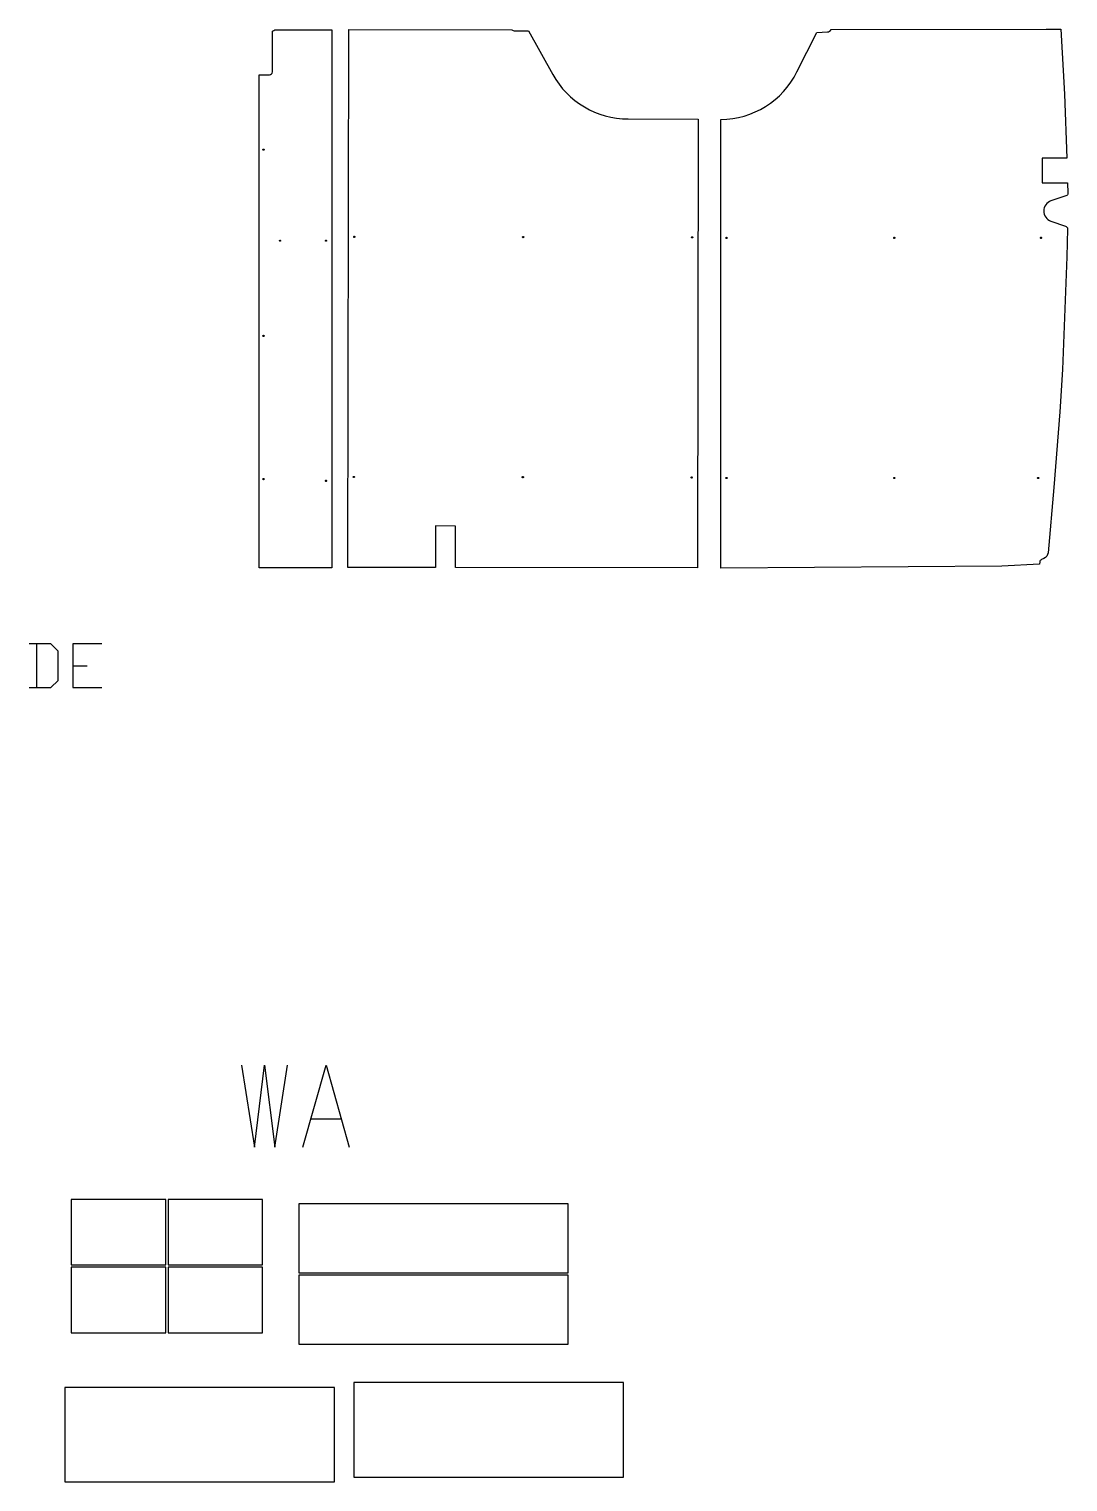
# Model space of a CAD drawing. Extents: x 123 to 9383, y -9826 to -282.
# Drawn here: x 4746 to 8370, y -9826 to -4754 of the extents above; entities that cross this region are included whole.
import ezdxf

# ---------------------------------------------------------------- set-up
doc = ezdxf.new("R2010")
doc.units = 0
doc.layers.add('Default Layer', color=1, linetype='CONTINUOUS')
doc.layers.add('Default_Layer', color=1, linetype='CONTINUOUS')

msp = doc.modelspace()

# ---------------------------------------------------------------- linework, layer by layer
at = {"layer": 'Default Layer'}
for points in [[(5801.8, -4757.4), (5801.8, -6635.4), (5548.8, -6635.4), (5548.8, -4914.1), (5584.5, -4914.1, 0.203001), (5591.8, -4911.3, 0.203001), (5594.8, -4904.1), (5594.8, -4761.4), (5597, -4760.6, 0.055373), (5602.9, -4757.4), (5801.8, -4757.4)], [(7077.4, -6634.7), (6233.4, -6634), (6233.7, -6489.1), (6163.7, -6489), (6163.4, -6634), (5858.4, -6633.7), (5861.5, -4755.7), (6430.6, -4756.7, 0.189103), (6440.8, -4760.7), (6488.2, -4760.8), (6572.7, -4912.9, 0.272002), (6836.3, -5068.3), (7080, -5068.7), (7077.4, -6634.7)], [(8286.7, -6602.2), (8277.8, -6606.4, 0.26436), (8272.1, -6614.5), (8271.4, -6622.2), (8139.2, -6629.3), (7159.2, -6636.4), (7159.2, -5070.4, 0.279889), (7425, -4904.2), (7494.5, -4766.2), (7531.4, -4764.7, 0.27524), (7544.3, -4756.4), (8294.2, -4754.5, 0.07698), (8298.7, -4755.2), (8345.9, -4755.2), (8357.9, -4981.2), (8366, -5205.2), (8281, -5205.2), (8281, -5291.2), (8369, -5291.2), (8370.3, -5327.3, -0.332899), (8363.5, -5337.1), (8311.2, -5354.6, 0.321139), (8286, -5389.5, 0.321139), (8310.9, -5424.6), (8361.9, -5442.3, -0.324428), (8368.7, -5451.9), (8367, -5549.2), (8351, -5943.2), (8342, -6090.2), (8321, -6355.2), (8300.8, -6582.6, -0.258358), (8286.7, -6602.2)], [(5561.8, -5175.4, -0.414214), (5563.8, -5173.4, -0.414214), (5565.8, -5175.4, -0.414214), (5563.8, -5177.4, -0.414214), (5561.8, -5175.4)], [(5619.8, -5493.4, -0.414214), (5621.8, -5491.4, -0.414214), (5623.8, -5493.4, -0.414214), (5621.8, -5495.4, -0.414214), (5619.8, -5493.4)], [(5779.8, -5493.4, -0.414214), (5781.8, -5491.4, -0.414214), (5783.8, -5493.4, -0.414214), (5781.8, -5495.4, -0.414214), (5779.8, -5493.4)], [(5878.3, -5479.8, -0.414214), (5880.3, -5477.8, -0.414214), (5882.3, -5479.8, -0.414214), (5880.3, -5481.8, -0.414214), (5878.3, -5479.8)], [(6467.8, -5480.7, -0.414214), (6469.8, -5478.7, -0.414214), (6471.8, -5480.7, -0.414214), (6469.8, -5482.7, -0.414214), (6467.8, -5480.7)], [(7057.3, -5481.7, -0.414214), (7059.3, -5479.7, -0.414214), (7061.3, -5481.7, -0.414214), (7059.3, -5483.7, -0.414214), (7057.3, -5481.7)], [(7177.1, -5483.4, -0.414214), (7179.1, -5481.4, -0.414214), (7181.1, -5483.4, -0.414214), (7179.1, -5485.4, -0.414214), (7177.1, -5483.4)], [(7762.2, -5483.3, -0.414214), (7764.2, -5481.3, -0.414214), (7766.2, -5483.3, -0.414214), (7764.2, -5485.3, -0.414214), (7762.2, -5483.3)], [(8274.5, -5483.3, -0.414214), (8276.5, -5481.3, -0.414214), (8278.5, -5483.3, -0.414214), (8276.5, -5485.3, -0.414214), (8274.5, -5483.3)], [(5561.8, -5825.4, -0.414214), (5563.8, -5823.4, -0.414214), (5565.8, -5825.4, -0.414214), (5563.8, -5827.4, -0.414214), (5561.8, -5825.4)], [(5561.8, -6325.4, -0.414214), (5563.8, -6323.4, -0.414214), (5565.8, -6325.4, -0.414214), (5563.8, -6327.4, -0.414214), (5561.8, -6325.4)], [(5779.8, -6331.4, -0.414214), (5781.8, -6329.4, -0.414214), (5783.8, -6331.4, -0.414214), (5781.8, -6333.4, -0.414214), (5779.8, -6331.4)], [(5877, -6317.8, -0.414214), (5879, -6315.8, -0.414214), (5881, -6317.8, -0.414214), (5879, -6319.8, -0.414214), (5877, -6317.8)], [(6466.5, -6318.7, -0.414214), (6468.5, -6316.7, -0.414214), (6470.5, -6318.7, -0.414214), (6468.5, -6320.7, -0.414214), (6466.5, -6318.7)], [(7056, -6319.7, -0.414214), (7058, -6317.7, -0.414214), (7060, -6319.7, -0.414214), (7058, -6321.7, -0.414214), (7056, -6319.7)], [(7177.2, -6321.4, -0.414214), (7179.2, -6319.4, -0.414214), (7181.2, -6321.4, -0.414214), (7179.2, -6323.4, -0.414214), (7177.2, -6321.4)], [(7762.2, -6321.3, -0.414214), (7764.2, -6319.3, -0.414214), (7766.2, -6321.3, -0.414214), (7764.2, -6323.3, -0.414214), (7762.2, -6321.3)], [(8264.5, -6321.3, -0.414214), (8266.5, -6319.3, -0.414214), (8268.5, -6321.3, -0.414214), (8266.5, -6323.3, -0.414214), (8264.5, -6321.3)]]:
    msp.add_lwpolyline(points, format="xyb", close=True, dxfattribs=at)
at = {"layer": 'Default_Layer'}
for points in [[(4746, -7053.3), (4822.2, -7053.3), (4847.6, -7027.9), (4847.6, -6926.3), (4822.2, -6900.9), (4746, -6900.9)], [(4771.4, -6900.9), (4771.4, -7053.3)], [(5000, -6900.9), (4898.4, -6900.9), (4898.4, -7053.3), (5000, -7053.3)], [(4898.4, -6977.1), (4949.2, -6977.1)], [(5487.2, -8371.3), (5531.9, -8657), (5567.6, -8371.3), (5603.3, -8657), (5648, -8371.3)], [(5701.5, -8657), (5781.9, -8371.3), (5862.3, -8657)], [(5728.3, -8558.8), (5835.5, -8558.8)]]:
    msp.add_lwpolyline(points, dxfattribs=at)
for points in [[(4892.8, -9068.5), (5222.8, -9068.5), (5222.8, -8839.5), (4892.8, -8839.5), (4892.8, -9068.5)], [(5230.9, -9068.5), (5560.9, -9068.5), (5560.9, -8839.5), (5230.9, -8839.5), (5230.9, -9068.5)], [(5687.3, -8854.9), (5687.3, -9095.9), (6627.3, -9095.9), (6627.3, -8854.9), (5687.3, -8854.9)], [(4892.8, -9305.6), (5222.8, -9305.6), (5222.8, -9076.6), (4892.8, -9076.6), (4892.8, -9305.6)], [(5230.9, -9305.6), (5560.9, -9305.6), (5560.9, -9076.6), (5230.9, -9076.6), (5230.9, -9305.6)], [(5687.3, -9104), (5687.3, -9345), (6627.3, -9345), (6627.3, -9104), (5687.3, -9104)], [(6819.3, -9809), (6819.3, -9479), (5879.3, -9479), (5879.3, -9809), (6819.3, -9809)], [(5811.3, -9825.9), (5811.3, -9495.9), (4871.3, -9495.9), (4871.3, -9825.9), (5811.3, -9825.9)]]:
    msp.add_lwpolyline(points, close=True, dxfattribs=at)

doc.saveas('drawing.dxf')
